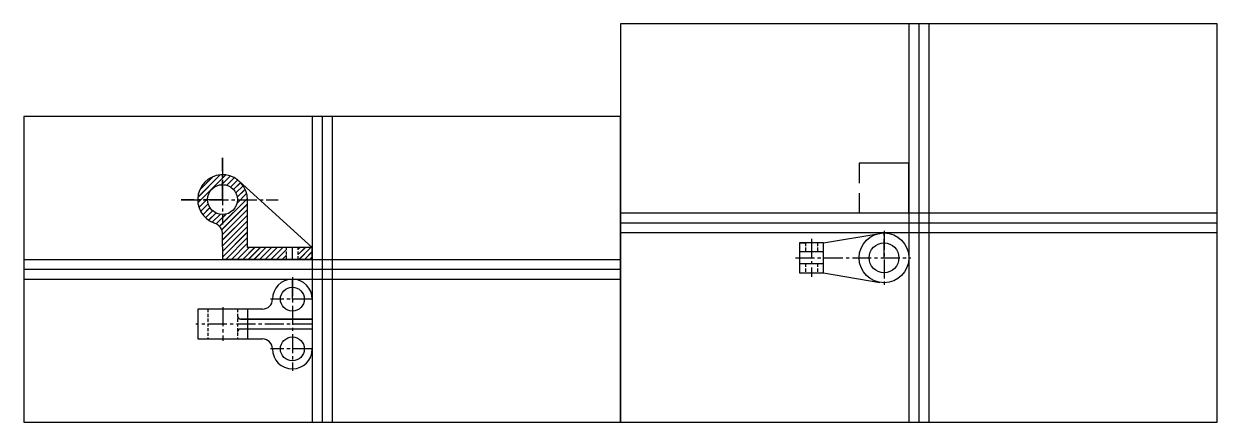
# Model space of a CAD drawing. Header units: millimetres. Extents: x 0 to 1200, y 0 to 400.
import ezdxf

# ---------------------------------------------------------------- set-up
doc = ezdxf.new("R2010")
doc.units = ezdxf.units.MM
doc.linetypes.add('CENTER2', pattern=[28.575, 19.05, -3.175, 3.175, -3.175])
doc.linetypes.add('HIDDEN2', pattern=[4.7625, 3.175, -1.5875])
doc.layers.get('0').update_dxf_attribs({"color": 255})
for name, color, linetype in [('center', 4, 'CENTER2'), ('construction', 252, 'Continuous'), ('hidden', 255, 'HIDDEN2')]:
    doc.layers.add(name, color=color, linetype=linetype)

msp = doc.modelspace()

# ---------------------------------------------------------------- hatches: boundary and pattern name
at = {"layer": 'center'}
h = msp.add_hatch(dxfattribs=at)
h.set_pattern_fill('JIS_LC_20', scale=0.2)
h.paths.add_polyline_path([(224.8, 223.2), (214.8, 223.2, -0.983391), (184.8, 223.2), (174.8, 223.2, 0.318543), (191.8, 199.8, -0.320465), (199.9, 188.5), (200, 163.5), (264, 163.5), (264, 175.5), (225, 175.5)])
h.paths.add_polyline_path([(199.8, 248.5), (199.9, 238.5, -0.41831), (214.8, 223.2), (224.8, 223.2, 0.416851)])
h.paths.add_polyline_path([(199.8, 238.5), (199.8, 248.5, 0.41716), (174.8, 223.2), (184.8, 223.2, -0.004187), (184.8, 223.5, -0.414214)])
h.paths.add_polyline_path([(290, 175.5), (276, 175.5), (276, 163.5), (290, 163.5)])

# ---------------------------------------------------------------- linework, layer by layer
for p, q in [((1200, 400), (600, 400)), ((600, 400), (600, 0)), ((900, 400), (900, 0)), ((1200, 0), (1200, 400)), ((300, 307), (300, 0)), ((890, 260), (840, 260)), ((840, 260), (840, 240)), ((890, 210), (890, 260)), ((290, 175.5), (216.6, 242)), ((840, 230), (840, 210)), ((225, 175.5), (224.8, 223.6)), ((1200, 200), (600, 200)), ((200, 163.5), (199.9, 188.5)), ((780, 180), (780, 150)), ((804, 180), (780, 180)), ((780, 180), (786, 180)), ((804, 180), (860.8, 189.6)), ((804, 171), (804, 180)), ((890, 190), (890, 140)), ((290, 175.5), (225, 175.5)), ((290, 163.5), (290, 175.5)), ((804, 171), (780, 171)), ((804, 159), (804, 171)), ((290, 163.5), (200, 163.5)), ((804, 159), (780, 159)), ((804, 150), (804, 159)), ((0, 153.5), (600, 153.5)), ((780, 150), (804, 150)), ((804, 150), (860.8, 140.4)), ((290, 123.5), (290, 73.5)), ((175, 113.5), (175, 83.5)), ((240, 113.5), (175, 113.5)), ((225, 113.5), (225, 83.5)), ((215, 106.5), (215, 106.5)), ((290, 103.5), (218, 103.5)), ((218, 103.5), (290, 103.5)), ((215, 90.5), (215, 90.5)), ((290, 93.5), (218, 93.5)), ((175, 83.5), (240, 83.5)), ((600, 0), (1200, 0))]:
    msp.add_line(p, q)
msp.add_lwpolyline([(0, 0), (600, 0), (600, 307), (0, 307)], close=True)
for centre, radius in [((199.8, 223.5), 15), ((865, 165), 25), ((865, 165), 15), ((270, 123.5), 12), ((270, 73.5), 12)]:
    msp.add_circle(centre, radius)
for centre, radius, start, end in [((199.8, 223.5), 25, 359.4243, 251.2515), ((187.9, 188.5), 12, 0.1761, 71.2515), ((270, 123.5), 20, 0, 180), ((240, 123.5), 10, 270, 0), ((218, 106.5), 3, 180, 270), ((218, 90.5), 3, 90, 180), ((240, 73.5), 10, 0, 90), ((270, 73.5), 20, 180, 0)]:
    msp.add_arc(centre, radius, start, end)
for p, q in [((199.8, 223.5), (199.8, 265.5)), ((199.8, 265.5), (199.9, 198.5)), ((199.9, 223.2), (158.1, 223.2)), ((158.1, 223.2), (255.9, 223.2)), ((865, 165), (865, 192)), ((865, 192), (865, 138)), ((792, 184), (792, 146)), ((270, 163.5), (270, 175.5)), ((776, 165), (892, 165)), ((270, 123.5), (270, 145.5)), ((270, 145.5), (270, 51.5)), ((290, 123.5), (248, 123.5)), ((200, 115.5), (200, 81.5)), ((290, 98.5), (173, 98.5)), ((290, 73.5), (248, 73.5))]:
    msp.add_line(p, q, dxfattribs=at)
at = {"layer": 'construction'}
for p, q in [((890, 400), (890, 0)), ((910, 400), (910, 0)), ((290, 307), (290, 0)), ((310, 307), (310, 0)), ((1200, 210), (600, 210)), ((1200, 190), (600, 190)), ((0, 163.5), (600, 163.5)), ((0, 143.5), (600, 143.5))]:
    msp.add_line(p, q, dxfattribs=at)
at = {"layer": 'hidden'}
for p, q in [((786, 180), (786, 171)), ((798, 180), (798, 171)), ((264, 163.5), (264, 175.5)), ((276, 163.5), (276, 175.5)), ((786, 159), (786, 150)), ((798, 159), (798, 150)), ((185, 113.5), (185, 83.5)), ((215, 113.5), (215, 83.5)), ((215, 113.5), (215, 83.5))]:
    msp.add_line(p, q, dxfattribs=at)

doc.saveas('drawing.dxf')
